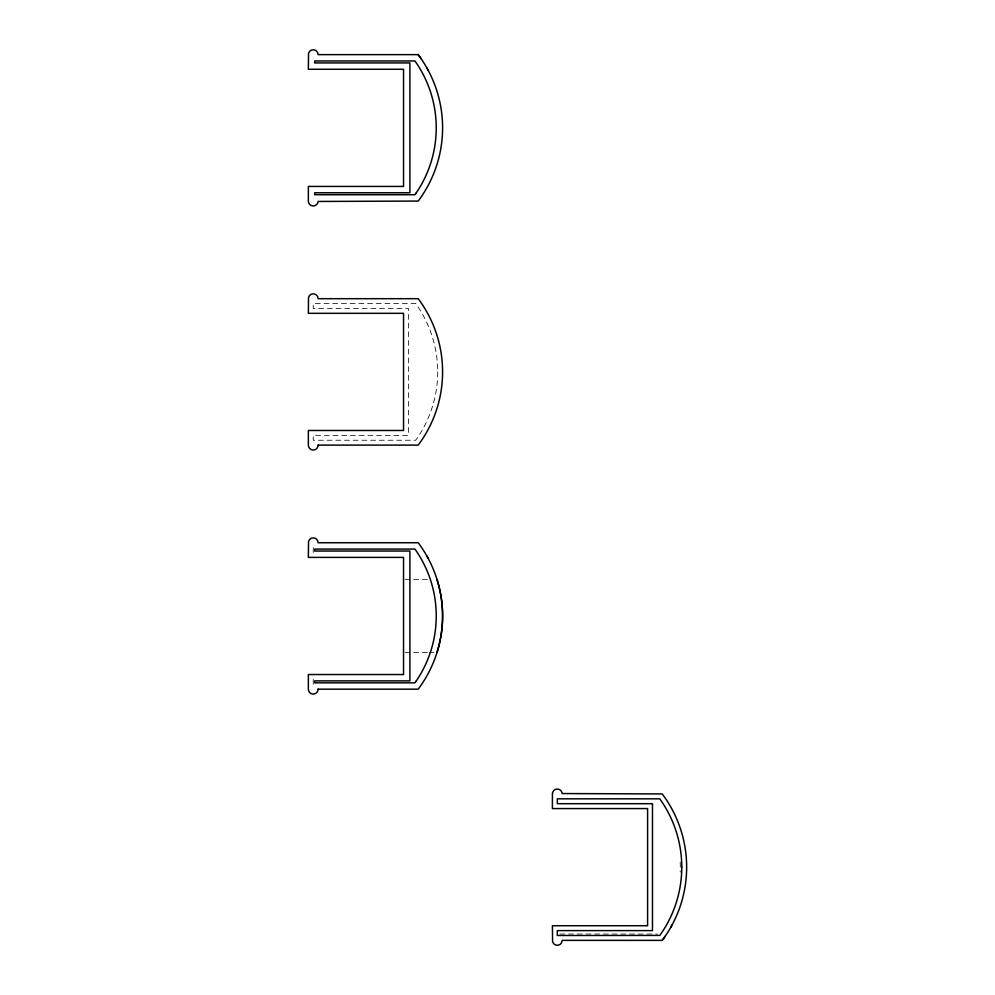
<?xml version="1.0" encoding="UTF-8"?>
<svg xmlns="http://www.w3.org/2000/svg" width="995" height="995" viewBox="0 0 995 995"><rect width="100%" height="100%" fill="white"/><g stroke="black" fill="none" stroke-linecap="round" stroke-linejoin="round"><path stroke-width="0.75" stroke-dasharray="4.97 3.73" d="M405.052 579.351L430.885 579.351M405.052 652.571L427.85 652.571M429.367 652.571L433.919 652.571M559.899 934.019L657.471 934.019M313.238 547.623L313.238 552.499M313.238 679.411L313.238 684.286M680.194 862.192A115.681 115.681 0 0 1 680.194 872.117M437.7 371.906C437.75 396.234 429.939 420.499 415.711 440.238L313.238 440.238L313.238 435.362L408.423 435.362L408.423 308.45L313.238 308.45L313.238 303.562L415.711 303.562C429.939 323.3 437.75 347.566 437.7 371.906"/><path stroke-width="1.49" d="M436.967 652.571C444.454 628.927 444.454 602.995 436.967 579.351M670.829 927.24L672.085 924.94M665.282 936.121L662.235 940.375L562.175 940.375A4.875 4.875 0 0 1 552.573 941.631L552.412 925.723L647.596 925.723L647.596 808.574L552.412 808.574L552.412 793.935A4.875 4.875 0 0 1 557.101 789.06A4.875 4.875 0 0 1 562.163 793.55L662.235 793.935A122.024 122.024 0 0 1 662.235 940.375M418.186 54.625L318.114 54.625A4.875 4.875 0 0 0 308.525 53.369L308.363 69.277L403.535 69.277L403.535 186.426L308.363 186.426L308.363 201.065A4.875 4.875 0 0 0 313.052 205.94A4.875 4.875 0 0 0 318.101 201.45L418.186 201.065A122.024 122.024 0 0 0 418.186 54.625L421.233 58.879M426.768 67.759L428.037 70.06M426.768 555.869L428.037 558.17M681.762 867.155C681.811 891.458 674.013 915.686 659.822 935.412L557.299 935.487L557.299 930.611L652.471 930.611L652.471 803.699L557.299 803.699L557.299 798.823L659.76 798.823C674.001 818.562 681.799 842.815 681.762 867.155M318.114 445.113L318.101 445.499A4.875 4.875 0 0 1 313.052 450.001A4.875 4.875 0 0 1 308.363 445.113L308.363 430.474L403.535 430.474L403.535 313.325L308.363 313.325L308.525 297.418A4.875 4.875 0 0 1 318.114 298.687L418.186 298.687A122.024 122.024 0 0 1 418.186 445.113L318.114 445.113M318.114 689.174L318.101 689.56A4.875 4.875 0 0 1 313.052 694.05A4.875 4.875 0 0 1 308.363 689.174L308.363 674.535L403.535 674.535L403.535 557.387L308.363 557.387L308.525 541.479A4.875 4.875 0 0 1 318.114 542.735L418.186 542.735A122.024 122.024 0 0 1 418.186 689.174L318.114 689.174M415.997 193.229L414.952 194.721L314.706 194.721L314.706 192.769L409.89 192.769L409.89 62.934L314.706 62.934L314.706 60.981L414.952 60.981L415.997 62.474A115.681 115.681 0 0 1 415.997 193.229M415.997 681.339L414.952 682.831L314.706 682.831L314.706 680.879L409.89 680.879L409.89 551.043L314.706 551.043L314.706 549.091L414.952 549.091L415.997 550.583A115.681 115.681 0 0 1 415.997 681.339"/></g></svg>
